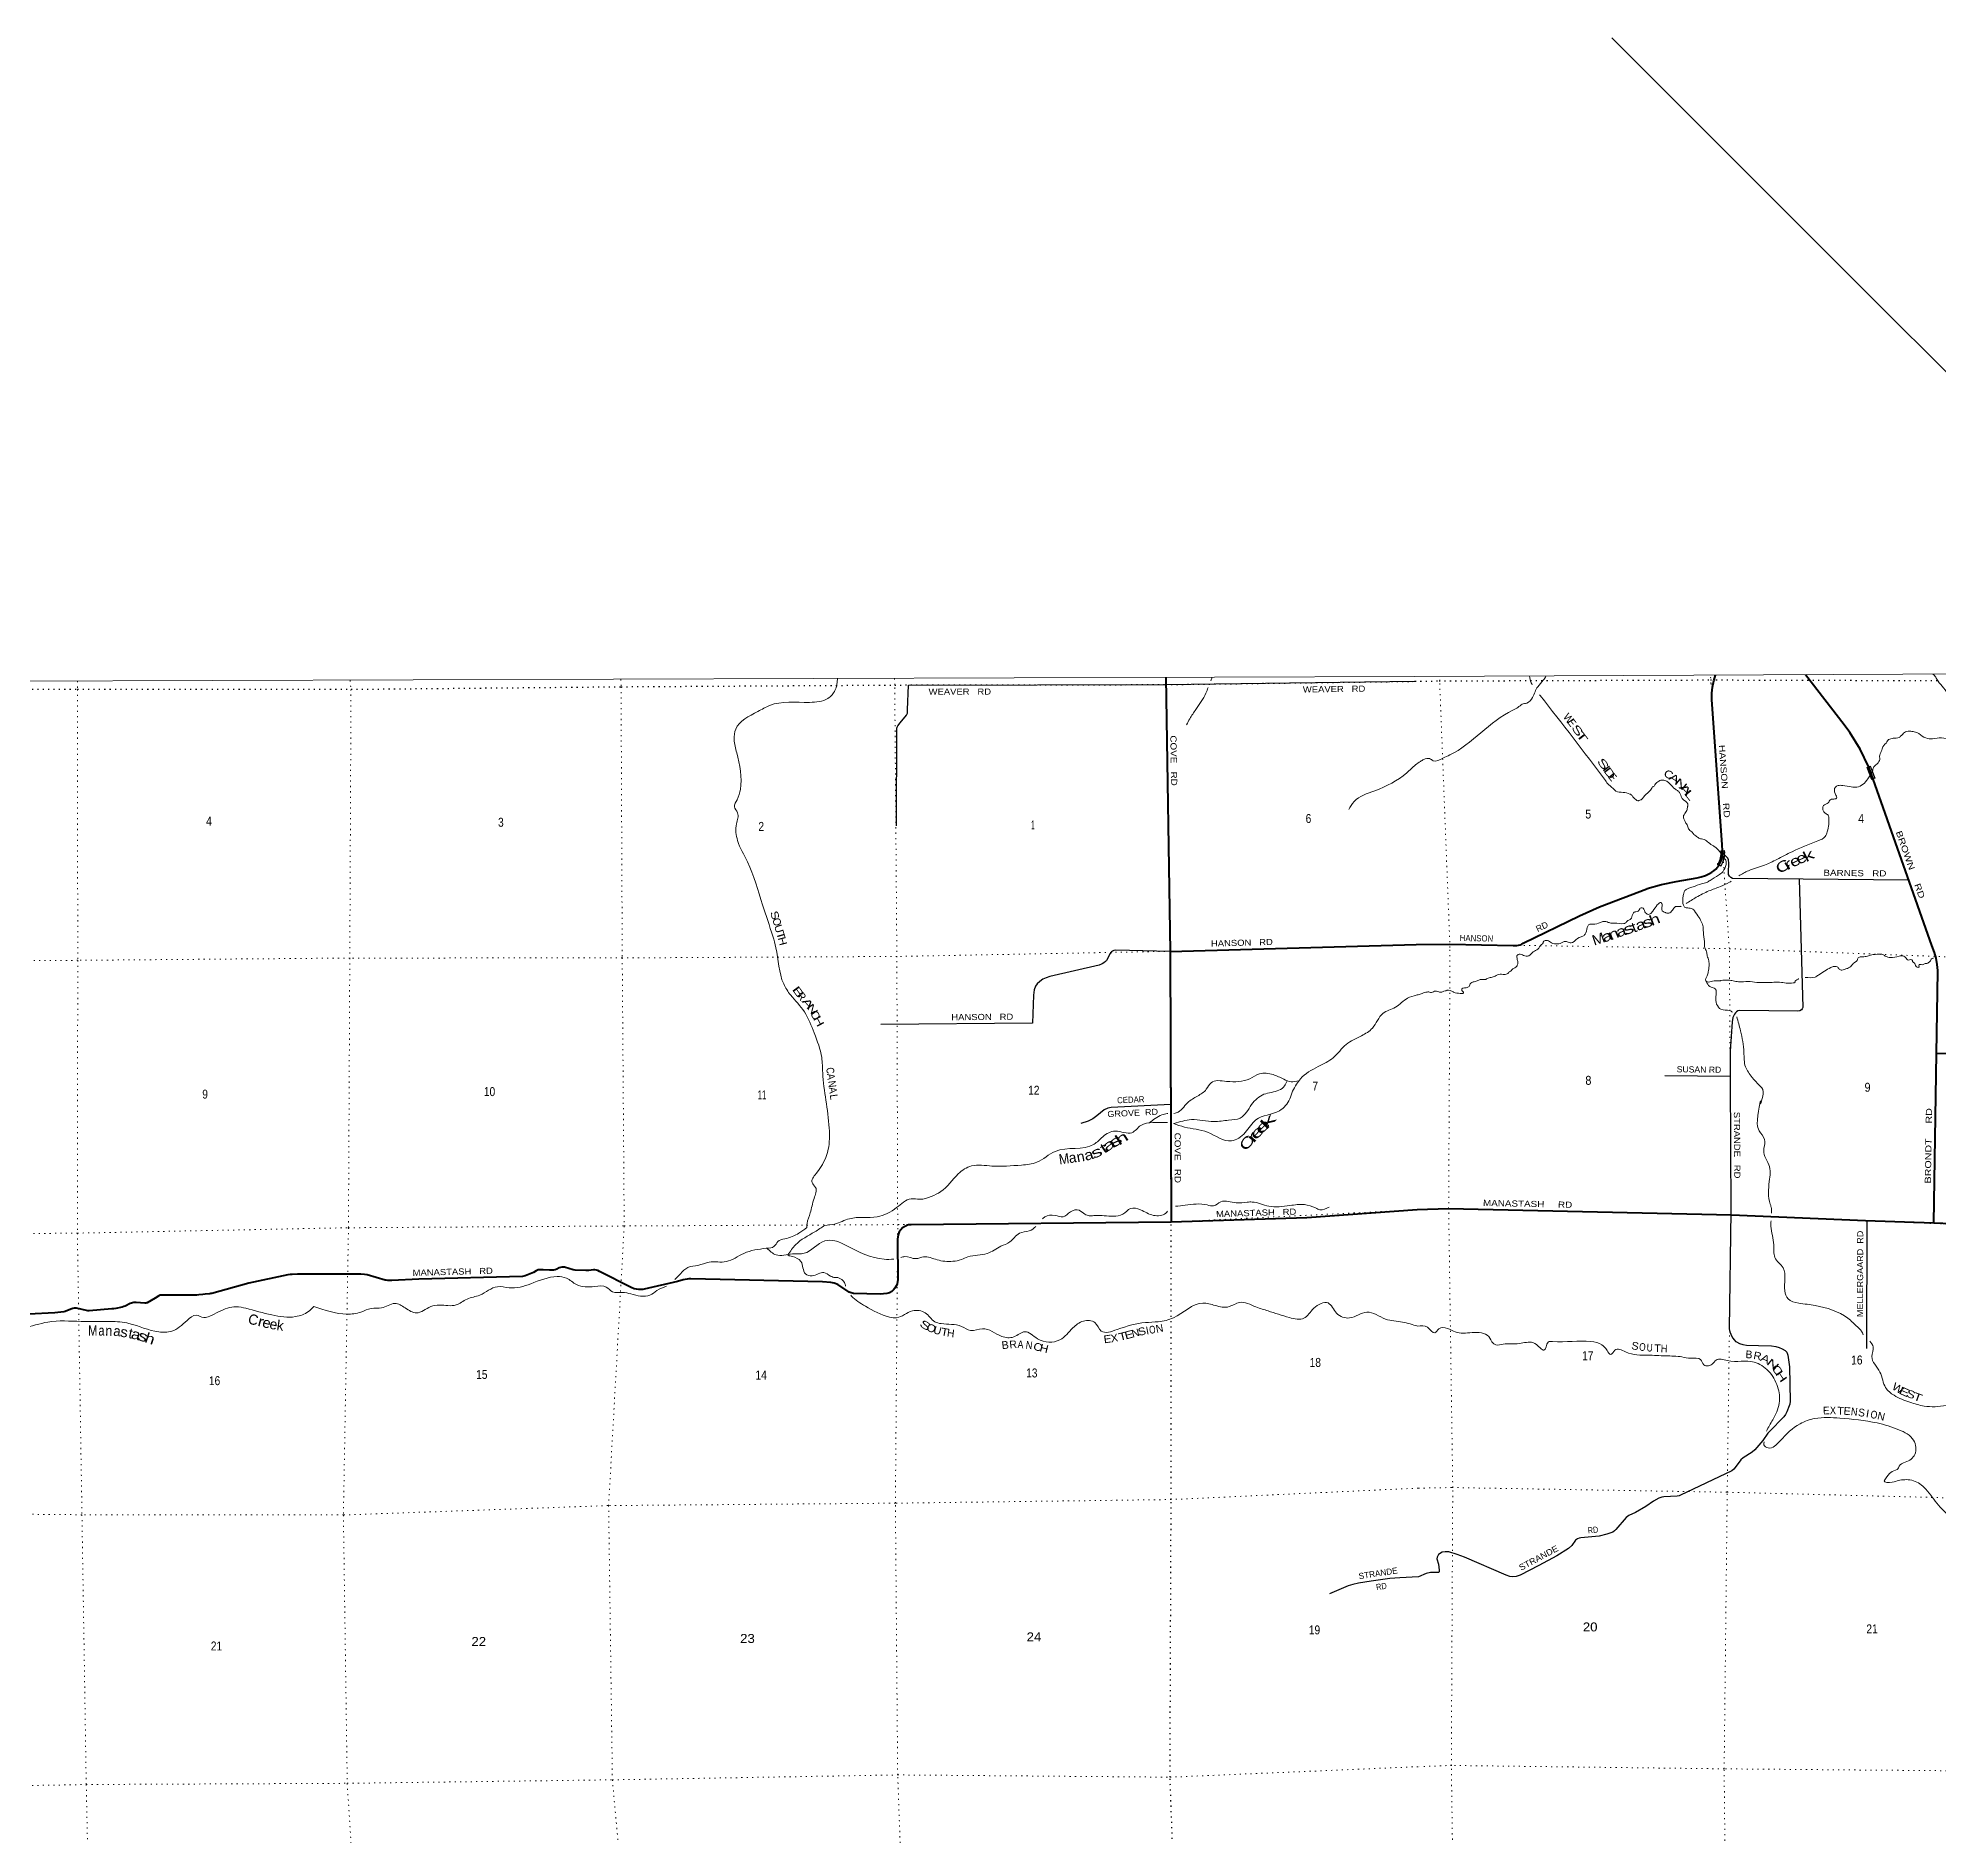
# Model space of a CAD drawing. Header units: feet. Extents: x -6 to 252658, y -374658 to -170635.
# Drawn here: x 67084 to 104215, y -205759 to -170635 of the extents above; entities that cross this region are included whole.
import ezdxf
from ezdxf.enums import TextEntityAlignment as Align

# ---------------------------------------------------------------- set-up
doc = ezdxf.new("R2010")
doc.units = ezdxf.units.FT
doc.header["$LTSCALE"] = 70
doc.header["$PDMODE"] = 32
doc.header["$PDSIZE"] = 35
doc.linetypes.add('DOTTED', pattern=[1.5, 0.3, -1.2])
for name, color, linetype, lineweight in [('26', 7, 'Continuous', 40), ('27', 7, 'Continuous', 13), ('29', 7, 'Continuous', 25), ('30', 7, 'Continuous', 13), ('34', 7, 'Continuous', 25), ('39', 7, 'Continuous', 13), ('4', 7, 'Continuous', 13), ('6', 7, 'DOTTED', 25), ('61', 7, 'Continuous', 13), ('7', 7, 'DOTTED', 13)]:
    doc.layers.add(name, color=color, linetype=linetype, lineweight=lineweight)
doc.layers.add('41', color=7, linetype='Continuous')

msp = doc.modelspace()

# ---------------------------------------------------------------- linework, layer by layer
at = {"layer": '26'}
for p, q in [((89124.82, -183134.21), (89210.04, -188487.6)), ((89210.04, -188487.6), (94014.63, -188353.03))]:
    msp.add_line(p, q, dxfattribs=at)
for points in [[(100005, -186520.05), (99998, -186408.05), (99796.89, -183563.29), (99796, -183442.04), (99807.8, -183321.37), (99832.14, -183202.59), (99866.31, -183089.66)], [(102949.7, -185119.51), (102864.12, -184889.42), (102856.31, -184871.49), (102693.75, -184534.9), (102493.47, -184209.88), (102383.71, -184059.4), (101626.36, -183081.61)], [(104185.74, -190484.07), (104210.72, -188883.03), (104210.43, -188862.39), (104201.32, -188741.89), (104179.67, -188622.99), (104145.71, -188507.02), (104095, -188373.05), (102949.7, -185119.51)], [(94014, -188353.05), (94677, -188349.05), (95911, -188373.05), (95914.08, -188373.52), (95948.05, -188374.64), (95981.96, -188372.21), (96015.42, -188366.24), (96048.07, -188356.81), (96079.57, -188344.02), (96106.43, -188329.87), (97208.41, -187795.95), (97602.92, -187616.09), (98523.76, -187264.65), (98534.05, -187260.97), (98813.66, -187177.9), (99100.43, -187124.52), (99507.45, -187052.92), (99590.04, -187032.42), (99670.03, -187003.4), (99746.55, -186966.18), (99795.75, -186936.66), (99833.09, -186911.85), (99872.62, -186879.59), (99908.55, -186843.37), (99924.44, -186823.59), (99972.15, -186733.61), (99989.61, -186688.56), (99998.79, -186649.95), (100007.06, -186574.56), (100005, -186520.05)], [(89210.04, -188487.6), (89210.42, -188511.62), (89229, -193777.89)], [(104134.01, -193800.17), (104134.14, -193792.09), (104185.74, -190484.07)], [(105427.01, -190489.04), (104200, -190484.13), (104185.74, -190484.07)], [(89223, -193777.95), (84146.26, -193831.77), (84097.75, -193835.41), (84058.84, -193844.26), (84037.61, -193855.5), (83979.53, -193894.35), (83945.19, -193927.98), (83915.63, -193967.08), (83892.74, -194027.96), (83880.25, -194112.05), (83884.54, -194900.27), (83872.76, -194987.69), (83862.77, -195020.19), (83831.21, -195069.47), (83805.32, -195105.16), (83772.85, -195132.65), (83722.89, -195160.15), (83673.04, -195172.86), (83544.53, -195187.62), (83018.03, -195172.33), (82977.3, -195161.4), (82937.34, -195146.4), (82711.68, -194997.01), (82645.1, -194971.45), (82575.16, -194958.95), (82418.07, -194948.31), (79839.89, -194885.64), (79805.11, -194886.48), (79768.89, -194891.47), (79691.35, -194910.56), (79579.01, -194943.33), (78928.82, -195091.58), (78902.79, -195095.79), (78866.57, -195099.54), (78826.6, -195099.54), (78781.64, -195093.29), (78735.43, -195080.8), (78677.48, -195056.72), (78058.94, -194742.31), (78022.94, -194727.77), (77996.08, -194719.64), (77966.11, -194713.4), (77940.24, -194712.78), (77848.09, -194724.02), (77789.63, -194727.66), (77580.63, -194720.73), (77540.24, -194713.4), (77376.01, -194661.53), (77346.66, -194657.16), (77321.1, -194657.76), (77292.96, -194663.41), (77268.6, -194674.03), (77220.86, -194698.51), (77188.05, -194710.9), (77158.7, -194716.52), (77078.33, -194721.39), (76959.15, -194714.45)], [(94036.02, -193539.12), (91882.74, -193697.39), (89229, -193777.89), (89223, -193777.95)], [(104134.01, -193800.17), (102797, -193752.05), (100182, -193644.05), (94652, -193517.05), (94037, -193539.05)], [(108076.69, -193942.07), (108056, -193941.33), (104134.01, -193800.17)], [(76959.15, -194714.45), (76908.92, -194711.52), (76880.82, -194712.15), (76859.29, -194714.52), (76819, -194731.52), (76769.12, -194761.25), (76672.91, -194803.99), (76601.69, -194831.49), (76552.56, -194840.82), (74525.57, -194897.88), (73999.27, -194920.79), (73919.08, -194918.97), (73887.86, -194916.47), (73870.63, -194911.42), (73518.18, -194811.5), (73464.17, -194800.98), (73394.54, -194795.25), (73289.33, -194793.87), (72154.14, -194797.91), (72053.86, -194800.88), (72011.39, -194804.63), (71967.35, -194810.97), (71202.71, -194971.89), (70480.24, -195172.02), (70458.38, -195177.64), (70442.34, -195179.04), (70349.11, -195187.01), (70306.65, -195193.26), (70227.96, -195203.26), (70189.33, -195206.53), (69497.36, -195205.75), (69481.75, -195207), (69472.05, -195208.34), (69458.02, -195213.25), (69444.91, -195220.13), (69371.91, -195267.19), (69217.77, -195354.93), (69207.31, -195359.15), (69195.62, -195362.64), (69182.95, -195363.84), (69169.69, -195363.68), (69000.64, -195347.59), (68978.92, -195349.62), (68955.81, -195353.37), (68887.75, -195369.61), (68870.89, -195375.24), (68860.17, -195380.51), (68813.44, -195410.23), (68790.07, -195421.1), (68759.11, -195430.22), (68726.64, -195438.97), (68601.75, -195466.46), (68565.22, -195472.4), (68527.16, -195476.8), (68084.4, -195511.14), (68055.19, -195511.49), (68029.45, -195508.64), (67835.91, -195462.39), (67809.64, -195459.9), (67788.1, -195461.46), (67765.93, -195466.15), (67745.56, -195472.92), (67630.74, -195521.44), (67614.5, -195527.69), (67589.16, -195532.07), (67410.44, -195551.12), (66900.76, -195579.55)]]:
    msp.add_lwpolyline(points, dxfattribs=at)
at = {"layer": '29'}
for p, q in [((100151.47, -190934), (98879.7, -190918.33)), ((102823.48, -193752.36), (102820.82, -196248.26))]:
    msp.add_line(p, q, dxfattribs=at)
for points in [[(83862.27, -186030.58), (83868.81, -184124.8), (83874.6, -184104.22), (83888.78, -184077.85), (83934.1, -184018.52), (84058.09, -183870.21), (84073.22, -183830.42), (84077.12, -183763.82), (84097.41, -183281.9), (89134.14, -183274), (93993.39, -183209.04)], [(103646.43, -187098.76), (100197.55, -187062.1), (100164.17, -187045.46), (100139.93, -187019.19), (100123.78, -186984.83), (100117.88, -186945.77), (100124.51, -186765.67), (100121.76, -186699.89), (100106.84, -186665.55), (100006.51, -186560.1)], [(101501.84, -187075.96), (101574.68, -189581.97), (101563.74, -189607.92), (101545.56, -189630.15), (101515.27, -189648.34), (101478.35, -189655.72), (100339.38, -189644.11), (100305.54, -189652.38), (100279.28, -189666.53), (100257.07, -189686.74), (100239.05, -189713.84), (100208.6, -189779.7), (100194.49, -189863.8), (100155.08, -190438.52), (100151.05, -190992.24), (100169.22, -193570.87), (100136.91, -195866.58), (100146, -195921.14), (100163.44, -195967.68), (100197.5, -196040.37), (100235.08, -196089.99), (100255.06, -196111.1), (100274.24, -196121.21), (100334.83, -196149.5), (100402.49, -196171.73), (100472.95, -196186.81), (100709.14, -196193.56), (100961.34, -196200.36), (101044.72, -196212.15), (101110.35, -196230.33), (101166.9, -196254.58), (101225.26, -196291.25), (101259.8, -196323.29), (101283, -196381.49), (101314.25, -196605.74), (101324.42, -197281.19), (101320.4, -197335.77), (101309.61, -197372.22), (101263.84, -197487.32), (101235.58, -197541.9), (101204.77, -197588.03), (100924.56, -197869.28), (100891.4, -197907.25), (100793.29, -198049.14), (100634.74, -198228.99), (100583.85, -198276.52), (100406.53, -198388.65), (100365.15, -198423.93), (100249, -198576.59), (100222.75, -198606.9), (100186.25, -198639.5), (99182.65, -199118.18), (99158.42, -199130.31), (99119.59, -199138.46), (98855.32, -199147.63), (98817.11, -199154.56), (98760.56, -199176.79), (98654.85, -199233.05), (98506.36, -199338.65), (98301.78, -199454.08), (98174.88, -199516.3), (98148.62, -199532.46), (98121.27, -199555.57), (97916.37, -199789.12), (97893.15, -199815.38), (97860.07, -199836.93), (97744.71, -199880.06), (97591.56, -199916.14), (97233.75, -199950.79), (97201.44, -199958.87), (97173.16, -199968.97), (97132.77, -199999.29), (97056.03, -200098.31), (96994.21, -200156.41), (96767.51, -200299.78), (96416.54, -200492.8), (96050.26, -200678.3), (95973.42, -200703.54), (95896.77, -200710.64), (95846.28, -200706.6), (95777.32, -200680.9), (94959.81, -200330.09), (94820.32, -200274.13), (94654.72, -200225.62), (94586.05, -200221.58), (94523.77, -200230.65), (94456.8, -200274.13), (94425.34, -200328.4), (94420.44, -200363.05), (94450.89, -200466.57), (94468.91, -200581.3), (94464.87, -200613.64), (94454.34, -200626.69), (94294.19, -200630.18), (94210.4, -200645.97), (94065.62, -200712.16)], [(89210.04, -188487.6), (88145.03, -188466.66), (88111.58, -188471.73), (88084.22, -188482.89), (88062.94, -188498.1), (88036.81, -188529.36), (87965.24, -188663.74), (87947.41, -188686.71), (87913.97, -188714.09), (87882.56, -188733.36), (87823.6, -188759.79), (86858.22, -188978.36), (86785.05, -189002.08), (86722.22, -189032.5), (86659.39, -189075.09), (86607.56, -189120.33), (86578.32, -189168.38), (86552.2, -189240.69), (86539.23, -189345.09), (86518.38, -189891.27), (83555.3, -189916.24)], [(89223.58, -191481.83), (88056.44, -191539.25), (87990.99, -191551.4), (87919.28, -191583.1), (87773.41, -191703.24), (87695.08, -191758.26), (87605.55, -191807.26), (87462.33, -191855.11)], [(94065.62, -200712.16), (93698.94, -200729.55), (93499.74, -200747.87), (93137.17, -200799.41), (92889.71, -200838.09), (92780.26, -200862.43), (92689.84, -200890.71), (92324.45, -201042.45)]]:
    msp.add_lwpolyline(points, dxfattribs=at)
at = {"layer": '34'}
for p, q in [((97840.15, -170634.6), (102440.06, -175230.36)), ((102440.06, -175230.36), (111210.78, -183993.18))]:
    msp.add_line(p, q, dxfattribs=at)
at = {"layer": '39'}
msp.add_line((90028.23, -183130.85), (90001.37, -183200.98), dxfattribs=at)
for points in [[(82708.78, -183158.93), (82658.72, -183387.56), (82522.37, -183542.91), (82162.41, -183620.47), (81381.83, -183681.23), (81152.8, -183798.64), (80719.23, -184144.04), (80689.68, -184343.32), (80738.79, -184604.74), (80811.48, -185320.81), (80745.72, -185524.23), (80693.83, -185661.21), (80756.59, -185779.72), (80733.11, -185993.07), (80756.29, -186322.98), (80948.76, -186736.87), (81243.2, -187579.01), (81444.35, -188192.07), (81505.42, -188415.22), (81656.57, -189125.01), (81792.07, -189339.88), (82060.75, -189669.03), (82253.22, -190082.92), (82399.62, -190561.33), (82418.67, -190861.07), (82546.84, -191941.15), (82528.02, -192355.69), (82290.06, -192831.27), (82210.12, -193006.57), (82278.84, -193100.92), (82251.34, -193316.29), (82175.77, -193600.23), (82114.04, -193807.66), (82108.25, -193886.15)], [(89952.24, -183329.27), (89909.21, -183441.64), (89710.99, -183758.15), (89592.84, -183941.61), (89530.83, -184058.5)], [(96557.03, -183103.92), (96501, -183188.05), (96393, -183314.05), (96290, -183524.05), (96179, -183634.05), (96089, -183658.05), (96006, -183721.05), (95908, -183774.05), (94675, -184648.05), (94540, -184711.05), (94349, -184760.05), (94278, -184720.05), (94167, -184735.05), (94099, -184776.05), (94003, -184840.05)], [(96284.87, -183277.11), (96266, -183238.05), (96235.17, -183104.93)], [(105243.94, -184839.85), (105229.94, -184803.61), (105222.11, -184703.03), (105210.2, -184630.59), (105178.26, -184523.92), (105156.32, -184441.41), (105142.48, -184328.74), (105122.49, -184274.39), (105084.42, -184213.98), (105064.39, -184179.75), (105026.25, -184153.52), (104970.07, -184097.09), (104859.68, -184008.38), (104801.46, -183968.03), (104751.33, -183907.6), (104743.31, -183897.52), (104685.17, -183820.97), (104657.13, -183770.64), (104623.02, -183736.38), (104526.78, -183611.48), (104436.57, -183486.59), (104324.29, -183339.54), (104216.01, -183204.57), (104169.93, -183128.03), (104116.77, -183069.9)], [(97718.75, -185150.72), (96441, -183487.05), (96430.08, -183473.2)], [(102935, -184962.05), (102955.99, -184893.79), (102988.24, -184851.61), (103044.63, -184803.44), (103058.75, -184779.33), (103076.93, -184737.13), (103073.04, -184674.76), (103107.42, -184578.28), (103137.76, -184487.82), (103218.38, -184389.41), (103222.43, -184381.37), (103250.63, -184349.25), (103341.16, -184323.27), (103453.78, -184305.38), (103477.93, -184289.34), (103526.29, -184239.14), (103602.79, -184191.01), (103659.09, -184185.09), (103751.54, -184195.33), (103801.77, -184211.52), (103940.31, -184300.28), (103974.46, -184316.44), (104109.12, -184332.79), (104284.06, -184315.02), (104460.88, -184359.62), (104472.94, -184363.66), (104607.5, -184430.29), (104637.59, -184460.53), (104663.6, -184522.93), (104679.51, -184601.41), (104691.42, -184677.87), (104711.45, -184712.1)], [(94003, -184840.05), (93832.07, -184998.94), (93207.35, -185348.95), (92805.55, -185559.45), (92699.39, -185714.7)], [(97718.75, -185150.72), (97755.45, -185204.58), (97865, -185304.05), (97922, -185357.05), (98060.58, -185380.29), (98193.5, -185413.12), (98213.68, -185422.96), (98254.29, -185464.73), (98329.35, -185536.28), (98347.5, -185544.13), (98371.55, -185537.87), (98427.56, -185515.23), (98459.25, -185470.74), (98566.69, -185369.27), (98622.18, -185294.42), (98644.03, -185270.11), (98658.05, -185265.95), (98691.68, -185215.41), (98761.43, -185160.51), (98777.4, -185150.3), (98857.68, -185143.48), (98930.3, -185172.89), (98983.02, -185220.57), (99070.31, -185310.08), (99126.92, -185345.66), (99165.47, -185383.43), (99208.72, -185487.43), (99220.98, -185507.39), (99326.45, -185606.76), (99326.77, -185638.89), (99322.92, -185654.99), (99305.62, -185731.47), (99254.26, -185816.32), (99244.37, -185832.49), (99259.35, -185922.71), (99288.05, -185978.66), (99312.52, -186014.56), (99337.41, -186090.62), (99404.32, -186152.21), (99444.98, -186200.01), (99517.84, -186253.5), (99572.41, -186285.09), (99592.53, -186288.92), (99691.37, -186328.11), (99774.42, -186395.56), (99824.94, -186425.18), (99841.11, -186435.06), (100034, -186671.05)], [(102935, -184962.05), (102845, -185116.05), (102631, -185278.05), (102520, -185273.05), (102356, -185246.05), (102262, -185248.05), (102209, -185281.05), (102206, -185404.05), (102231, -185496.05), (102160, -185513.05), (102112, -185523.05), (102068, -185584.05), (101977, -185639.05), (101976, -185746.05), (102021, -185794.05), (102077, -185840.05), (102082, -185896.05), (102082, -186007.05), (102049, -186151.05), (102011, -186242.05), (101870, -186325.05), (101363, -186539.05), (101066, -186690.05), (100825, -186802.05), (100511, -186911.05), (100321.54, -187012.36)], [(100034, -186671.05), (100070.86, -186705.91), (100075.47, -186764.1), (100069.9, -186808.33), (100036.53, -186884.97), (100008.88, -186931.44), (99925.19, -186998.53), (99761.51, -187100.55), (99695.63, -187141.37), (99591.45, -187168.5), (99433.34, -187226.29), (99427.34, -187228.35), (99343.23, -187253.28), (99293.27, -187279.88), (99285.28, -187283.97), (99242.03, -187376.77), (99226.72, -187451.23), (99227.11, -187489.38), (99252.46, -187611.63), (99272.75, -187631.5), (99310.95, -187635.14), (99347.17, -187640.81), (99443.98, -187678.01), (99456.23, -187697.97), (99543.87, -187821.61), (99599.22, -187931.51), (99628.42, -188037.66), (99628.55, -188049.7), (99629.19, -188111.94), (99651.11, -188292.46), (99654.18, -188396.86), (99693.39, -188498.88), (99706.22, -188575.07), (99735.32, -188671.17), (99740.34, -188769.52), (99725.5, -188890.15), (99704.14, -188962.65), (99679.05, -189063.3), (99713.43, -189085.05), (99753.6, -189084.65), (99867.86, -189061.44), (99964.28, -189060.49), (99974.3, -189058.38), (100122.84, -189048.88), (100211.37, -189062.07), (100318.05, -189083.1), (100504.79, -189075.24), (100671.71, -189093.67)], [(100174.89, -187116.09), (100139, -187138.05), (99962, -187220.05), (99739, -187306.05), (99491, -187430.05), (99291, -187555.05)], [(94018.62, -189342.09), (94095.22, -189326.39), (94135.45, -189308.37), (94232, -189282.4), (94264.17, -189280.45), (94294.31, -189290.56), (94318.43, -189292.61), (94392.87, -189262.58), (94441.1, -189270.72), (94505.41, -189286.92), (94559.72, -189264.9), (94603.97, -189256.93), (94624.09, -189248.93), (94680.37, -189253.06), (94740.62, -189281.33), (94750.67, -189285.37), (94879.28, -189311.75), (94911.45, -189313.83), (94939.61, -189299.8), (94939.63, -189287.73), (94907.55, -189249.45), (94907.59, -189229.34), (94907.61, -189221.3), (94959.91, -189201.28), (95026.28, -189189.33), (95050.43, -189175.29), (95084.75, -189106.97), (95133.04, -189084.94), (95211.49, -189064.97), (95267.83, -189038.92), (95275.88, -189036.93), (95360.3, -189039.1), (95426.7, -189011.06), (95501.12, -188993.1), (95579.59, -188961.06), (95603.74, -188947.03), (95718.35, -188937.18), (95794.76, -188929.28), (95843.1, -188885.12), (95873.29, -188867.07), (95905.54, -188828.92), (95961.89, -188798.85), (95994.14, -188758.68), (96004.3, -188702.38), (95990.37, -188633.97), (95988.38, -188619.88), (95982.42, -188585.68), (96028.75, -188543.52), (96066.94, -188547.62), (96167.38, -188582), (96221.68, -188572.05), (96306.27, -188497.78), (96360.61, -188465.7), (96392.82, -188445.65), (96467.39, -188353.26), (96497.62, -188321.13), (96501.67, -188305.06), (96584.16, -188275.03), (96622.3, -188297.23), (96660.46, -188319.43), (96789.08, -188341.8), (96803.15, -188339.81), (96907.77, -188297.76), (96952.01, -188293.82), (97024.33, -188318.1), (97070.59, -188312.15), (97205.48, -188213.84), (97273.88, -188189.83), (97318.18, -188153.72), (97358.66, -188021.04), (97368.77, -187992.89), (97411.06, -187956.77), (97473.38, -187954.88), (97618.2, -187922.97), (97680.56, -187900.95), (97740.85, -187911.12), (97754.92, -187915.17), (97821.23, -187933.4), (97897.62, -187933.55), (98072.49, -187945.94), (98108.71, -187931.93), (98153.03, -187883.74), (98197.3, -187867.73), (98225.51, -187835.6), (98261.9, -187735.1), (98278.01, -187721.05), (98308.19, -187713.06), (98358.46, -187701.08), (98396.78, -187644.83), (98428.97, -187634.85), (98437.01, -187634.86), (98465.09, -187665.08), (98519.2, -187749.66), (98549.33, -187763.79), (98587.54, -187755.82), (98641.93, -187699.61), (98728.62, -187581.1)], [(98728.62, -187581.1), (98760.85, -187553), (98787.02, -187530.92), (98807.13, -187534.98), (98819.15, -187551.1), (98819.01, -187621.49), (98816.89, -187669.77), (98840.94, -187710.04), (98889.15, -187730.25), (98899.19, -187734.29), (98975.59, -187734.43), (99009.82, -187704.32), (99070.3, -187623.98), (99106.52, -187607.95), (99184.91, -187610.12), (99196.49, -187607.03)], [(101621.31, -188995.41), (101626.89, -188995.9), (101813.65, -188990.05), (101879.55, -188951.24), (102119.11, -188804.29), (102187.17, -188781.54), (102255.63, -188796.93), (102276, -188824.84), (102320.49, -188854.52), (102338.6, -188856.35), (102386.66, -188841.82), (102446.69, -188819.14), (102526.5, -188766.14), (102574.16, -188711.46), (102596.13, -188699.19), (102602.11, -188695.12), (102641.84, -188650.54), (102645.61, -188626.41), (102667.48, -188604.1), (102715.6, -188595.6), (102813.92, -188584.59), (102896.05, -188561.69), (102946.16, -188551.15), (103104.78, -188543.57), (103161.2, -188561.09), (103169.35, -188571.05), (103237.94, -188600.5), (103284.24, -188610.08), (103454.68, -188580.29), (103526.95, -188575.56), (103565.33, -188595.27), (103618.12, -188650.98), (103624.19, -188654.93), (103700.47, -188650.17), (103712.6, -188658.07), (103714.77, -188674.12), (103727.07, -188698.1), (103747.3, -188711.96), (103786.17, -188781.86), (103828.56, -188801.51), (103844.53, -188791.32), (103844.1, -188749.15), (103856.09, -188743.01), (103908.4, -188750.52), (103964.37, -188723.87), (103972.4, -188723.79), (104016.51, -188715.33), (104066.28, -188670.65), (104084.07, -188642.37), (104116.01, -188621.98), (104126.98, -188619.92)], [(89275.44, -191851.56), (89489.22, -191921.74), (89940.29, -192022.96), (90405.67, -192192.55), (90674.81, -192030.76), (90885.3, -191778.6), (91345.57, -191602.13), (91546.07, -191372.14), (91599.93, -191223.08), (91679.99, -191084), (91756.12, -190979.14), (92103.49, -190738.63), (92396.75, -190566.7), (92649.48, -190306.37), (92948.77, -190136.43), (93161.61, -189986.88), (93367.97, -189700.53), (93611.07, -189579.06), (93849.98, -189403.28), (94018.62, -189342.09)], [(99686.64, -189075.96), (99754.43, -189172.3), (99860.67, -189217.98), (99875.03, -189373.88), (99889.36, -189517.78), (99973.7, -189619.5), (100143.97, -189645), (100198.69, -189675.11)], [(100671.71, -189093.67), (100868.61, -189097.76), (101153.82, -189094.94), (101272.5, -189109.83), (101386.95, -189104.69), (101420.99, -189094.32), (101418.92, -189088.32), (101480.61, -189031.48), (101495.82, -189023.21)], [(100283.15, -189767.37), (100355.1, -190038.24), (100422.13, -190463.88), (100452.78, -190743.69), (100585.41, -190951.23), (100721.92, -191102.78), (100800.3, -191232.5), (100738.71, -191454.59), (100740.69, -191440.59), (100683.53, -191856.59), (100719.88, -191992.44), (100826.39, -192162.06), (100814.75, -192334.03), (100829.12, -192493.93), (100911.59, -192657.63), (100918.32, -192985.48), (100935.32, -193427.26), (100955.48, -193487.18), (100961.76, -193601.67)], [(89282.72, -191658.05), (89329.38, -191646.58), (89552.11, -191444.69), (89744.88, -191315.32), (89915.51, -191184.01), (90007.67, -191054.96), (90311.44, -191027.86), (90764.05, -190976.16), (90952.91, -190881.01), (91222.6, -190896.28), (91432.16, -190986.17), (91571.17, -191036.05), (91725.06, -191015.89)], [(89288.18, -191855.13), (89625.6, -191776.45), (90066.41, -191813.32), (90352.08, -191788.29), (90579.33, -191745.34), (90801.86, -191481.07), (91040.7, -191281.14), (91336.25, -191201.76), (91444.66, -191118.93), (91494.65, -191018.17)], [(82458.26, -193844.83), (82651.36, -193818.07), (82942.81, -193712.55), (83484.01, -193676.67), (83863.76, -193496.43), (84146.96, -193324.53), (84316.02, -193334.07), (84539.21, -193277.04), (84728.07, -193183.91), (85069.06, -192834.77), (85328.16, -192681.05), (85726.61, -192683.85), (86302.06, -192663.96), (86605.75, -192610.71), (86963.26, -192396.33), (87721.46, -192257.17), (87892.05, -192111.78), (88139.21, -192000.35), (88461.28, -192031.55), (88635.9, -191890.17), (88869.16, -191835.12), (89157.57, -191830.73)], [(88795.24, -191845.1), (89049.1, -191684.54), (89152.34, -191659.2), (89162.19, -191657.68)], [(89315.72, -193469.28), (89502.09, -193450.86), (89934.71, -193443.49), (90055.51, -193463.24), (90200.14, -193382.31), (90500.04, -193403.52), (90717.32, -193388.76), (90811.9, -193386.46), (91136.13, -193467.95), (91548.62, -193456.62), (91834.31, -193437.63), (92051.84, -193503.36), (92136.47, -193537.3), (92315.39, -193484.43)], [(86713.53, -193717.64), (86758.03, -193678.64), (86961.17, -193647.84), (87118.22, -193675.52), (87260.79, -193578.5), (87431.74, -193547.79), (87542.66, -193625.92), (87629.28, -193653.82), (87747.99, -193649.43), (88098.18, -193666.46), (88285.2, -193625.64), (88435.77, -193514.51), (88629.03, -193540.07), (88882.92, -193647.94), (89126.27, -193602.93), (89159.64, -193567.9)], [(100951.74, -193751.69), (100950.29, -193857.05), (101005.17, -194224.75), (101027.74, -194468.59), (101186.4, -194676.06), (101224.91, -194885.86), (101219.43, -195125.79), (101285.86, -195281.53), (101492.29, -195360.91), (101816.82, -195411.96), (102456.17, -195660.03), (102638.77, -195825.44), (102719.05, -195909.18), (102750.42, -195981.73)], [(81314.67, -194291.01), (81473.52, -194252.29), (81541.65, -194161.54), (81678.32, -194106.79), (81955.66, -193995.27), (82108.25, -193886.15)], [(81328.83, -194287.56), (81508.26, -194419.18), (81828.16, -194402.1), (82057.52, -194389.32), (82459.22, -194148.64), (82658.43, -194144.01), (82878.06, -194235.88), (83621.44, -194505.22), (83808.04, -194505.18)], [(81740.64, -194417.87), (81889.97, -194220.82), (82265.47, -193968.16), (82458.26, -193844.83)], [(83943.75, -194471.78), (84023.74, -194453.67), (84243.21, -194493.24), (84392.01, -194458.57), (84653.79, -194516.12), (84963.78, -194545.34), (85128.68, -194512.64), (85257.3, -194459.93), (85633.39, -194392.37), (85902.6, -194252.71), (86075.39, -194167.67), (86264.01, -193998.07), (86457.04, -193949.19), (86584.32, -193868.34)], [(79526.49, -194902.72), (79642.01, -194789.12), (79782.48, -194665.95), (79981.57, -194625.1), (80200.72, -194564.06), (80536.73, -194550.95), (80876.31, -194390.95), (81314.67, -194291.01)], [(82714.75, -194861.02), (82662.71, -194864.31), (82574.07, -194834.4), (82443.06, -194766.4), (82211.84, -194829.48), (82082.94, -194793.66), (81993.62, -194546.46), (81826.3, -194450.39), (81779.43, -194437.22), (81754.24, -194432.64), (81740.17, -194417.36)], [(72474.19, -195428.94), (73120.61, -195577.85), (73392.15, -195538.78), (73597.18, -195465.72), (73798.38, -195457.05), (74055.68, -195369.74), (74261.21, -195457.63), (74478.84, -195553.54), (74758.17, -195431.95), (74929.12, -195401.25), (75255.1, -195398.23), (75468.05, -195284.9), (75717.32, -195205.66), (76060.91, -195041.62), (76290.38, -195063.04), (76712.72, -194985.28), (77229.43, -194842.84), (77410.63, -194874.48), (77608.24, -195000.63), (77962.52, -195037.76), (78189.95, -195049.13), (78312.99, -195141.31), (78506.2, -195152.79), (78669.29, -195182.46), (79042.39, -195206.95), (79180.22, -195118.51), (79366.8, -195031.6)], [(82714.75, -194861.02), (82845.26, -194961.82), (82867.25, -195034.04)], [(82967.11, -195209.67), (82977.75, -195221.48), (83254.07, -195421.83), (83723.62, -195637.69), (83864.52, -195649.33), (84171.98, -195515.58), (84423.63, -195553.03), (84609.31, -195725.5), (84734.55, -195764.17), (85130.79, -195818.46), (85310.14, -195900.4), (85541.44, -195863.47), (85918.21, -196013.21), (86153.68, -196022.54), (86368.68, -195921.27), (86618.64, -196059.33), (87053.36, -196080.13), (87308.19, -195847.95), (87513.02, -195714.53), (87738.5, -195744.01), (87861.76, -195908.62), (88171.57, -195879.49), (88726.53, -195742.97), (88978.02, -195726.1), (89273.58, -195648.73), (89848.2, -195363.26), (90089.82, -195408.79), (90363.57, -195432.09), (90562.52, -195348.98), (90886.78, -195438.52), (91122.46, -195514.26), (91539.42, -195645.76), (91823.19, -195656.96), (92017.78, -195463.2), (92295.15, -195359.73), (92462.8, -195560.42), (92716.64, -195652.19), (93052.34, -195538.48), (93416.99, -195674.18), (93749.21, -195733.51), (94048.12, -195814.66)], [(66529.04, -195807.44), (66798.76, -195830.76), (67277.38, -195732.7), (67925.3, -195720.64), (68504.84, -195720.86), (68861.15, -195760.01), (69443.22, -195925.21), (69696.72, -195910.34), (69995.89, -195700.17), (70174.67, -195599.01), (70327.76, -195646.83), (70440.36, -195618.31), (70787.99, -195462.31), (70956.94, -195435.63), (71146.18, -195461.21)], [(71146.18, -195461.21), (71653.69, -195592.44), (72118.64, -195627.22), (72367.85, -195527.86), (72474.19, -195428.94)], [(94048.12, -195814.66), (94238.2, -195835.56), (94384.62, -195943.1), (94460.54, -195864.91), (94628.74, -195856.43), (94781.08, -195925.96), (95109.52, -195939.02), (95436.11, -196016.05), (95524.51, -196147.74), (95576.64, -196177.58), (95718.8, -196167.18), (96031.16, -196152.29), (96297.45, -196133.53), (96439.86, -196237.08), (96514.06, -196284.85), (96599.81, -196124.66), (96681.89, -196114.43), (97432.84, -196114.28), (97647.25, -196175.64), (97747.62, -196287.31), (97821.89, -196365.06), (97899.8, -196282.87), (98108.14, -196316.26), (98546.83, -196380.97), (98893.3, -196393.97), (99211.75, -196415.05), (99384.02, -196438.55), (99576.32, -196465.98), (99636.62, -196567.77), (99730.79, -196589.49), (99798.8, -196557.31), (99878.72, -196475.11), (100097.02, -196486.48), (100621.75, -196514.96), (100902.49, -196690.09), (101079.38, -196995.46), (101114.15, -197321.24), (100984.7, -197643.48), (100860.83, -197864.61)], [(102881.07, -196106.31), (102950.85, -196218.43), (102922.4, -196404.4), (103079.27, -196709.83), (103192.09, -197015.39), (103356.63, -197164.86), (103667.32, -197299.91), (103945.84, -197375.08), (104378.35, -197361.85), (104580.6, -197359.27), (104713.05, -197486.84), (104855.47, -197594.39), (105252.49, -197831.15), (105455.04, -197964.52), (105591.36, -198032.1), (105659.51, -198059.9), (105707.49, -198023.77), (105755.48, -197991.65)], [(100817.18, -198076.14), (100813.56, -198129.79), (100897.8, -198193.52), (101125.8, -198060.92), (101519.54, -197719.92), (101807.68, -197619.13), (102296.28, -197611.73), (103025.41, -197705.6), (103452.24, -197838.32), (103737.05, -198043.42), (103763.69, -198319.24), (103575.8, -198473.72), (103453.81, -198548.04), (103419.91, -198612.11), (103415.91, -198614.12), (103291.87, -198670.46), (103192.02, -198794.7), (103164.08, -198836.76), (103322.33, -198860.3), (103440.42, -198831.97), (103700.73, -198825.22), (103945.35, -198964.47), (104192.34, -199273.64), (104483.34, -199560.69), (104970.82, -199951.14), (105436.24, -200329.66), (105799.52, -200698.47), (105926.23, -200950.01), (105914.58, -201113.98), (105818.75, -201244.2), (105768.86, -201326.31)]]:
    msp.add_spline(points, degree=3, dxfattribs=at)
at = {"layer": '4'}
msp.add_lwpolyline([(0, -183308.59), (31331.08, -183287.03), (62662.1, -183222.4), (93993, -183114.66), (125323.73, -182963.82), (156654.22, -182769.89), (187984.4, -182532.85), (219314.24, -182252.73), (250643.68, -181929.51), (252658.04, -364975.08), (221076.83, -365300.9), (189495.2, -365583.27), (157911.89, -365844.7), (126330.92, -366017.71), (94748.41, -366169.75), (63165.7, -366278.36), (31582.88, -366343.53), (0, -366365.25)], close=True, dxfattribs=at)
at = {"layer": '6'}
for points in [[(62662.47, -183357.47), (67854.38, -183365.38), (73200.83, -183364.43), (78478.47, -183314.55), (83826.61, -183281.34), (89125.27, -183273.35), (93993.39, -183209.04)], [(89496.77, -215349.63), (89401.11, -209927.9), (89207.32, -204628.74), (89228.44, -199202.16), (89229, -193777.89), (89209.42, -188489.58), (89127.8, -183238.82), (89124.82, -183134.21)], [(93993.39, -183209.04), (94467, -183201.1), (99771, -183182.05), (104214.01, -183194.35)]]:
    msp.add_lwpolyline(points, dxfattribs=at)
at = {"layer": '61'}
for p, q in [((102897.49, -184867.97), (102985.4, -185102)), ((102985.4, -185102), (102915.19, -185128.37)), ((99971.08, -186522.42), (100045.91, -186517.34)), ((99979.58, -186529.86), (100038.45, -186525.86)), ((99975.2, -186823.47), (99910.13, -186786.19)), ((99972.24, -186812.55), (99921.04, -186783.22))]:
    msp.add_line(p, q, dxfattribs=at)
msp.add_lwpolyline([(102915.19, -185128.37), (102827.28, -184894.34), (102897.49, -184867.97)], dxfattribs=at)
msp.add_lwpolyline([(102919.86, -185118.07), (102837.57, -184899.01), (102892.81, -184878.26), (102975.1, -185097.32)], close=True, dxfattribs=at)
for radius, start, end in [(456.49, 329.77091, 4.21185), (464.49, 330.73387, 3.24399), (523.49, 330.67266, 3.31618), (531.49, 329.77097, 4.21196)]:
    msp.add_arc((99515.84, -186556.14), radius, start, end, dxfattribs=at)
msp.add_point((99921.04, -186783.22), dxfattribs=at)
at = {"layer": '7'}
for points in [[(67858.02, -183207.5), (67854.38, -183365.38), (67860.79, -188662.55), (67853.45, -193994.52), (67943.25, -199499.23), (68026.29, -204772.57), (68145.64, -210077.99), (68372.65, -215519.45)], [(73183.05, -183191.01), (73200.83, -183364.43), (73177.15, -188617.98), (73151.51, -193889.64), (73052.5, -199503.58), (73127.4, -204748.78), (73464.06, -210047.49), (73636.73, -215475.39)], [(78475.04, -183173.41), (78478.47, -183314.55), (78501.68, -188613.62), (78540.35, -193854.9), (78235.6, -199316.56), (78308.86, -204680.48), (78792.45, -209988.8), (78983.5, -215442.83)], [(84212.11, -215398.89), (84074.46, -209898.05), (83884.64, -204584.8), (83839.72, -199273.11), (83884.99, -193846.46), (83868.46, -188603.1), (83826.61, -183281.34), (83825.17, -183154.34)], [(94730, -215153.05), (94784, -209841.05), (94704, -204403.05), (94732, -198970.05), (94652, -193517.05), (94677.96, -188413.32), (94476, -183201.05), (94480, -183112.05)], [(100005.43, -186520.95), (99778.94, -183250.89), (99769.93, -183091.13)], [(100019, -215207.05), (100090, -209860.05), (100036, -204466.05), (100096, -199059.05), (100170, -193642.05), (100138, -188435.05), (100005.43, -186520.95)], [(94014, -188353.05), (89210.57, -188486.14), (83870.42, -188586.99), (78503.7, -188615.62), (73177.15, -188617.98), (67860.79, -188662.55), (62677.13, -188685.97)], [(94014, -188353.05), (94652, -188348.05), (97391.46, -188391.49)], [(97734.46, -188396.93), (100138, -188435.05), (105545, -188637.05), (107695.97, -188658.97)], [(62691.88, -194044.9), (67853.45, -193994.52), (73151.51, -193889.64), (78540.35, -193854.9), (83889.58, -193828.35), (89229, -193777.89), (94037, -193539.05)], [(111885.51, -194026.04), (110768.12, -194022.34), (105438, -193861.05), (100170, -193642.05), (94652, -193517.05), (94037, -193539.05)], [(94058.47, -198978.96), (89228.44, -199202.16), (83839.72, -199273.11), (78221.53, -199320.63), (73052.5, -199503.58), (67943.25, -199499.23), (62706.76, -199451.41)], [(94058.47, -198978.96), (94717.05, -198967.85), (100096, -199059.05), (105453, -199195.05), (110709.25, -199324.43), (110795.19, -199323.71)], [(62721.66, -204867.46), (62768.47, -204868.02), (68026.29, -204772.57), (73127.4, -204748.78), (78308.86, -204680.48), (83884.64, -204584.8), (89207.32, -204628.74), (94080.93, -204422.72)], [(117267.99, -204609.33), (116024, -204579.05), (110578.74, -204568.92), (105330, -204511.05), (100036, -204466.05), (94712.33, -204399.56), (94080.93, -204422.72)]]:
    msp.add_lwpolyline(points, dxfattribs=at)

# ---------------------------------------------------------------- texts
at = {"layer": '27'}
for s, rotation, width, p in [('COVE   RD', 270.912, 1.2, (89212.86, -184266.84)), ('HANSON     RD', 274.044, 1.25, (99932.07, -184456.03)), ('BROWN     RD', 289.393, 1.3, (103388.68, -186155.74)), ('HANSON   RD', 1.604, 1.15, (90008.21, -188395.22)), ('HANSON', 358.886, 0.95, (94868.21, -188284.15)), ('RD', 25.851, 1.05, (96391.73, -188111.83)), ('BRONDT     RD', 89.106, 1.3, (104076.11, -193024.58)), ('COVE   RD', 270.202, 1.2, (89295.7, -192031.32)), ('MANASTASH     RD', 358.702, 1.2, (95322.1, -193462.21)), ('MANASTASH   RD', 1.738, 1.15, (90108.08, -193681.19)), ('MANASTASH   RD', 1.612, 1.15, (74406.03, -194831.79))]:
    msp.add_text(s, height=120, rotation=rotation, dxfattribs=dict(at, width=width)).set_placement(p)
at = {"layer": '30'}
for s, rotation, width, p in [('WEAVER   RD', 0.09, 1.15, (85099.09, -183470.33)), ('WEAVER   RD', 0.766, 1.15, (92414.02, -183420.17)), ('HANSON   RD', 0.483, 1.15, (85538.45, -189829.52)), ('GROVE  RD', 2.817, 1.1, (88480.57, -191704.78)), ('CEDAR', 2.317, 0.95, (88442.15, -191446.83)), ('RD', 8.633, 0.9, (93346.42, -200959.35))]:
    msp.add_text(s, height=120, rotation=rotation, dxfattribs=dict(at, width=width)).set_placement(p, align=Align.CENTER)
for s, rotation, width, p in [('BARNES   RD', 359.391, 1.2, (101975.72, -187011)), ('SUSAN RD', 359.294, 1.05, (99107.86, -190851.14)), ('STRANDE   RD', 270.404, 1.15, (100225.5, -191624.23)), ('MELLERGAARD  RD', 89.939, 1.1, (102751.47, -195634.09)), ('RD', 5.531, 0.85, (97377.2, -199866.57)), ('STRANDE', 28.36, 1.1, (96066.95, -200596.6))]:
    msp.add_text(s, height=120, rotation=rotation, dxfattribs=dict(at, width=width)).set_placement(p)
msp.add_text('STRANDE', height=120, rotation=8.884, dxfattribs=at).set_placement((93282.97, -200703.22), align=Align.CENTER)
at = {"layer": '41'}
for s, height, rotation, p in [('W', 150, 307.508, (96935.22, -183980.23)), ('E', 150, 307.508, (97000.73, -184061.4)), ('E', 150, 309.542, (97797.01, -185127.33)), ('O', 150, 288.439, (81454.7, -187935.29)), ('R', 150, 308.478, (81949.05, -189411.96)), ('a', 200, 8.634, (87316.28, -192616.15)), ('C', 200, 345.502, (71266.55, -195781.54)), ('t', 200, 349.204, (68877.16, -196049.74)), ('e', 200, 348.293, (71668.44, -195873.79)), ('k', 200, 352.434, (71805.9, -195897.58)), ('H', 150, 352.51, (84912.99, -196022.9)), ('I', 150, 11.14, (88777.7, -195971.82)), ('N', 150, 10.925, (89015.41, -195929.95)), ('R', 150, 6.351, (86147.81, -196243.64)), ('T', 150, 358.728, (98732.79, -196319.46)), ('B', 150, 356.837, (100517.29, -196440.51)), ('E', 150, 2.524, (102035.99, -197536.78)), ('S', 150, 353.114, (102713.09, -197576.89)), ('N', 150, 347.182, (103089.56, -197646.95))]:
    msp.add_text(s, height=height, rotation=rotation, dxfattribs=at).set_placement(p, align=Align.CENTER)
for s, height, rotation, width, p in [('S', 150, 307.508, 1.75, (97111.55, -184213.42)), ('T', 150, 307.508, 1.95, (97197.21, -184338.23)), ('S', 150, 307.542, 1.75, (97612.32, -184868.86)), ('I', 150, 307.542, 1.5, (97676.11, -184957)), ('D', 150, 307.542, 1.6, (97739.2, -185049.58)), ('C', 150, 336.56, 1.2, (98920.88, -185097.33)), ('A', 150, 328.137, 1.5, (99024.23, -185170.92)), ('N', 150, 320.601, 1.65, (99146.36, -185277.68)), ('A', 150, 311.472, 1.8, (99222.74, -185374.45)), ('L', 150, 308.852, 1.85, (99304.46, -185478.64)), ('S', 150, 288.439, 1.25, (81414.35, -187805.11)), ('U', 150, 287.891, 1.1, (81491.14, -188067.96)), ('T', 150, 286.391, 1.35, (81530.45, -188197.01)), ('H', 150, 284.668, 1.15, (81561.41, -188306.31)), ('B', 150, 306.293, 1.75, (81881.18, -189326.08)), ('A', 150, 309.345, 1.7, (82072.3, -189552.28)), ('N', 150, 305.153, 1.5, (82155.92, -189665.24)), ('C', 150, 296.19, 1.25, (82206.95, -189763.98)), ('H', 150, 298.312, 1.45, (82276.05, -189889.13)), ('C', 150, 276.248, 0.85, (82494.6, -190824.98)), ('A', 150, 276.248, 0.9, (82507.05, -190943.86)), ('N', 150, 277.243, 0.9, (82530.99, -191089.86)), ('A', 150, 277.243, 0.95, (82545.87, -191210.88)), ('L', 150, 277.243, 0.95, (82564.9, -191342.59)), ('e', 200, 47.981, 1.9, (90979.81, -192085.46)), ('e', 200, 46.294, 2, (91083.38, -191978.51)), ('k', 200, 45.698, 2.25, (91189.99, -191881.31)), ('t', 200, 32.651, 1.5, (87964.21, -192418.06)), ('a', 200, 33.504, 1.7, (88063.29, -192351.96)), ('s', 200, 34.171, 1.9, (88191.35, -192279.36)), ('h', 200, 32.618, 1.65, (88314.33, -192222.41)), ('C', 200, 51.336, 1.55, (90785.48, -192290.79)), ('r', 200, 50.996, 2, (90893.91, -192180.24)), ('M', 200, 7.59, 0.9, (87148.05, -192640.08)), ('n', 200, 10.572, 1.05, (87476.41, -192597.49)), ('a', 200, 15.707, 1.2, (87644.77, -192559.37)), ('s', 200, 25.098, 1.6, (87811.99, -192501.94)), ('r', 200, 345.502, 1.2, (71416.91, -195817.68)), ('M', 200, 0.242, 0.8, (68154.37, -195999.67)), ('a', 200, 359.715, 0.8, (68323.81, -195997.92)), ('n', 200, 357.318, 0.9, (68464.78, -196001.33)), ('a', 200, 353.563, 0.95, (68618.87, -196007.59)), ('s', 200, 351.511, 1.1, (68752.31, -196026.86)), ('a', 200, 344.573, 1.2, (68973.55, -196070.27)), ('s', 200, 341.538, 1.4, (69104.97, -196104.79)), ('h', 200, 341.538, 1.25, (69242.82, -196150.81)), ('e', 200, 345.502, 1.05, (71529.51, -195843.42)), ('S', 150, 327.305, 1.6, (84385.26, -195858.19)), ('O', 150, 333.184, 1.15, (84508.27, -195920.6)), ('U', 150, 344.719, 1.05, (84643.01, -195969.46)), ('T', 150, 349.541, 1.2, (84789.6, -196001.42)), ('E', 150, 7.911, 1.15, (87995.97, -196137.93)), ('X', 150, 9.001, 1.05, (88130.67, -196119.7)), ('T', 150, 13.892, 1.3, (88298.63, -196084.35)), ('E', 150, 15.16, 1.3, (88423.91, -196051.83)), ('N', 150, 15.16, 1.05, (88550.94, -196018.27)), ('S', 150, 13.712, 1.15, (88674.44, -195987.48)), ('O', 150, 6.712, 0.8, (88869.92, -195955.65)), ('B', 150, 6.624, 1.05, (85993.78, -196255.41)), ('A', 150, 356.961, 0.85, (86281.57, -196243.54)), ('N', 150, 352.495, 0.9, (86443.99, -196257.13)), ('C', 150, 337.847, 1.15, (86594.05, -196288.1)), ('H', 150, 345.796, 1.15, (86728.64, -196320.35)), ('S', 150, 351.115, 1.05, (98285.28, -196273.1)), ('O', 150, 354.103, 0.8, (98431.66, -196294.96)), ('U', 150, 357.593, 0.8, (98578.16, -196308.1)), ('H', 150, 358.479, 0.9, (98860.7, -196323.28)), ('R', 150, 348.837, 1.05, (100673.9, -196466.55)), ('A', 150, 335.178, 1.3, (100809.45, -196518.41)), ('N', 150, 321.041, 1.6, (100942.76, -196620.81)), ('C', 150, 306.754, 1.5, (101014.35, -196716.65)), ('H', 150, 304.032, 1.6, (101091.29, -196835.77)), ('W', 150, 328.49, 1.15, (103393.75, -197090.52)), ('E', 150, 336.078, 1.5, (103526.51, -197163.6)), ('S', 150, 339.497, 1.3, (103659.55, -197214.91)), ('T', 150, 340.254, 1.4, (103797.01, -197272.25)), ('X', 150, 359.98, 0.9, (102162.49, -197534.51)), ('T', 150, 356.998, 1.05, (102306.67, -197540.63)), ('E', 150, 355.879, 1.05, (102434.9, -197548.09)), ('N', 150, 354.114, 0.9, (102571.61, -197558.4)), ('I', 150, 351.373, 1.1, (102829, -197593.62)), ('O', 150, 350.123, 0.85, (102951.34, -197616.9))]:
    msp.add_text(s, height=height, rotation=rotation, dxfattribs=dict(at, width=width)).set_placement(p, align=Align.CENTER)
for s, rotation, width, p in [('C', 34.876, 1.45, (101124.67, -186985.41)), ('r', 31.725, 1.7, (101267.72, -186909.52)), ('e', 24.873, 1.35, (101368.92, -186852.31)), ('e', 24.145, 1.3, (101493.14, -186794.28)), ('k', 26.433, 1.55, (101635.32, -186747.41)), ('s', 19.398, 1.4, (98480.31, -188041.17)), ('h', 21.779, 1.35, (98621.28, -187993.96)), ('M', 18.658, 1.1, (97494.75, -188377.13)), ('a', 21.597, 1.35, (97685.26, -188320.31)), ('n', 22.031, 1.35, (97817.99, -188276.07)), ('a', 19.476, 1.3, (97962.83, -188219.89)), ('s', 23.24, 1.5, (98112.01, -188175.55)), ('t', 22.094, 1.15, (98271.56, -188124.84)), ('a', 20.901, 1.3, (98342.86, -188091.31))]:
    msp.add_text(s, height=200, rotation=rotation, dxfattribs=dict(at, width=width)).set_placement(p)
at = {"layer": '7'}
for s, width, p in [('4', 0.85, (70369.87, -186029.08)), ('3', 0.85, (76074.33, -186051.84)), ('2', 0.85, (81162.73, -186132.79)), ('1', 0.4, (86494.68, -186104.07)), ('6', 0.85, (91857.1, -185978.43)), ('9', 0.85, (70294.13, -191365.28)), ('10', 0.85, (75797.62, -191316.11)), ('11', 0.65, (81148.53, -191380.08)), ('12', 0.85, (86434.37, -191288.11)), ('7', 0.85, (91988.66, -191210.31)), ('16', 0.85, (70424.38, -196966.33)), ('15', 0.85, (75646.57, -196844.83)), ('14', 0.85, (81105.65, -196856.04)), ('13', 0.85, (86395.03, -196815.6)), ('18', 0.85, (91935.44, -196609.53)), ('21', 0.85, (70461.07, -202152.61)), ('22', 1.1, (75554.71, -202064.11)), ('23', 1.1, (80805.73, -202004.79)), ('24', 1.1, (86404.56, -201973.31)), ('19', 0.85, (91919.15, -201837.7))]:
    msp.add_text(s, height=175, dxfattribs=dict(at, width=width)).set_placement(p)
for s, width, p in [('5', 0.9, (97322, -185891.05)), ('4', 0.9, (102655, -185980.05)), ('8', 0.9, (97324.42, -191095.93)), ('9', 0.9, (102780.37, -191231.27)), ('17', 0.85, (97259.92, -196479.68)), ('16', 0.85, (102519.31, -196562.89)), ('20', 1.1, (97274.94, -201780.41)), ('21', 0.85, (102816, -201818.05))]:
    msp.add_text(s, height=175, rotation=0.294, dxfattribs=dict(at, width=width)).set_placement(p)

doc.saveas('drawing.dxf')
